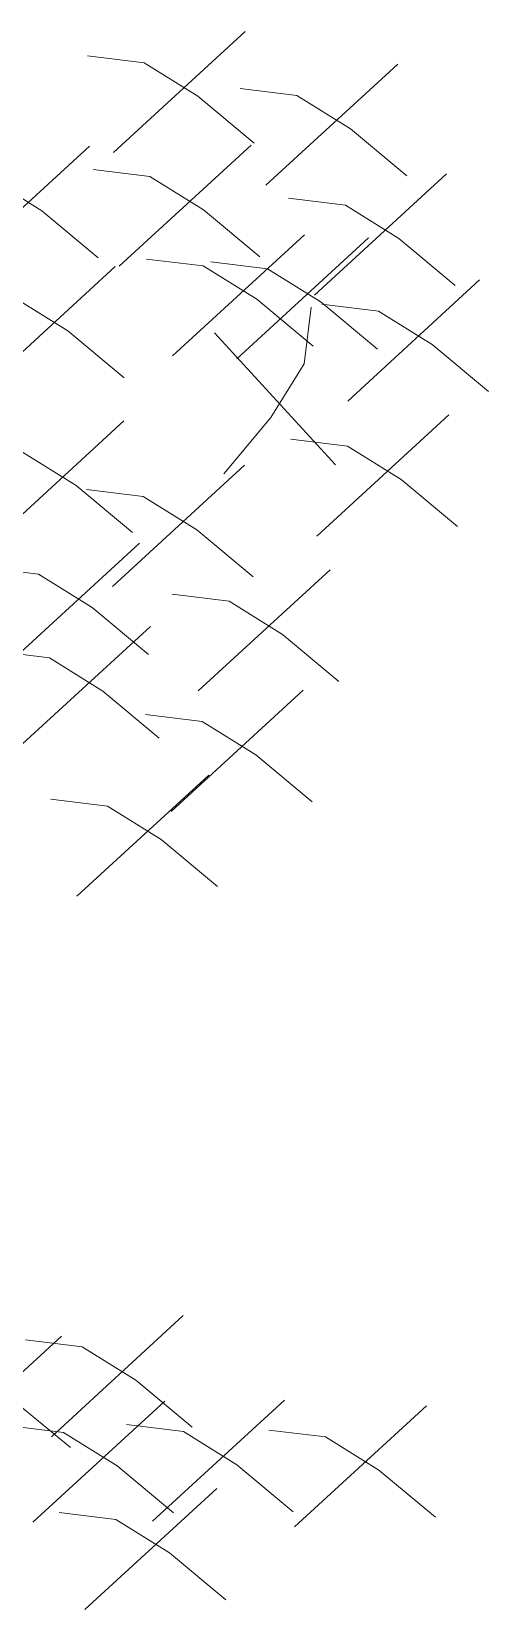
# Model space of a CAD drawing. Header units: millimetres. Extents: x 474016 to 477875, y 2288607 to 2292200.
# Drawn here: x 474412.327 to 474413.512, y 2288876.192 to 2288880.283 of the extents above; entities that cross this region are included whole.
import ezdxf

# ---------------------------------------------------------------- set-up
doc = ezdxf.new("R2010")
doc.units = ezdxf.units.MM
doc.header["$LTSCALE"] = 50
doc.layers.add('EXT', color=3, linetype='Continuous', lineweight=5)

# ---------------------------------------------------------------- blocks, each defined once
blk = doc.blocks.new('Plarbol-031')
for points in [[(-2.6369, 0.527875), (-2.41455, 0.374775)], [(-2.626725, 0.359525), (-2.5524, 0.441475), (-2.47935, 0.502475), (-2.396125, 0.5247)], [(-2.85795, 0.4472), (-2.635625, 0.2941)], [(-2.8478, 0.27885), (-2.773475, 0.3608), (-2.700425, 0.421775), (-2.6172, 0.444025)], [(-2.38025, 0.3894), (-2.1579, 0.2363)], [(-2.370075, 0.22105), (-2.29575, 0.303), (-2.2227, 0.363975), (-2.1395, 0.3862)], [(-2.62165, 0.357), (-2.3993, 0.2039)], [(-2.611475, 0.18865), (-2.53715, 0.2706), (-2.4641, 0.331575), (-2.380875, 0.353825)], [(-2.9075, 0.273125), (-2.685175, 0.12005)], [(-2.89735, 0.1048), (-2.823025, 0.18675), (-2.749975, 0.247725), (-2.66675, 0.26995)], [(-2.777925, 0.194375), (-2.555575, 0.0413)], [(-2.76775, 0.02605), (-2.693425, 0.107975), (-2.620375, 0.16895), (-2.53715, 0.1912)], [(-2.682625, 0.21215), (-2.4603, 0.05905)], [(-2.672475, 0.043825), (-2.59815, 0.12575), (-2.525075, 0.18675), (-2.441875, 0.208975)], [(-2.3936, 0.204525), (-2.17125, 0.05145)], [(-2.383425, 0.036225), (-2.3091, 0.118125), (-2.23605, 0.179125), (-2.152825, 0.20135)], [(-2.934825, 0.107975), (-2.712475, -0.0451)], [(-2.92465, -0.06035), (-2.850325, 0.0216), (-2.777275, 0.08255), (-2.69405, 0.1048)], [(-2.512375, -0.127675), (-2.594325, -0.05335), (-2.6553, 0.0197), (-2.67755, 0.1029)], [(-2.680725, -0.13785), (-2.527625, 0.084475)], [(-2.3739, -0.02795), (-2.15155, -0.18105)], [(-2.363725, -0.196275), (-2.2894, -0.11435), (-2.21635, -0.05335), (-2.133125, -0.031125)], [(-2.8605, -0.087025), (-2.63815, -0.240125)], [(-2.850325, -0.255375), (-2.776, -0.173425), (-2.70295, -0.112425), (-2.619725, -0.0902)], [(-2.544775, -0.119425), (-2.32245, -0.272525)], [(-2.534625, -0.287775), (-2.4603, -0.205825), (-2.387225, -0.144825), (-2.304025, -0.1226)], [(-2.372, -0.21345), (-2.14965, -0.366525)], [(-2.361825, -0.381775), (-2.2875, -0.299825), (-2.21445, -0.23885), (-2.131225, -0.216625)], [(-2.650875, -0.293475), (-2.428525, -0.446575)], [(-2.6407, -0.461825), (-2.566375, -0.379875), (-2.493325, -0.3189), (-2.4101, -0.29665)], [(-2.370725, -0.3405), (-2.148375, -0.493575)], [(-2.36055, -0.508825), (-2.286225, -0.426875), (-2.213175, -0.3659), (-2.12995, -0.343675)], [(-2.585425, -0.46755), (-2.3631, -0.620625)], [(-2.575275, -0.635875), (-2.50095, -0.553925), (-2.4279, -0.49295), (-2.344675, -0.470725)], [(-2.426625, -0.57425), (-2.204275, -0.72735)], [(-2.41645, -0.7426), (-2.342125, -0.66065), (-2.269075, -0.599675), (-2.18585, -0.577425)], [(-2.275425, -1.37595), (-2.0531, -1.52905)], [(-2.265275, -1.5443), (-2.19095, -1.46235), (-2.1179, -1.40135), (-2.034675, -1.379125)], [(-2.0893, -1.381025), (-1.866975, -1.534125)], [(-2.07915, -1.549375), (-2.004825, -1.467425), (-1.93175, -1.40645), (-1.84855, -1.3842)], [(-2.2297, -1.499825), (-2.00735, -1.652925)], [(-2.219525, -1.66815), (-2.1452, -1.586225), (-2.07215, -1.525225), (-1.988925, -1.503)], [(-2.408825, -1.523325), (-2.1865, -1.676425)], [(-2.398675, -1.691675), (-2.32435, -1.609725), (-2.2513, -1.548725), (-2.168075, -1.5265)], [(-2.619725, -1.56145), (-2.3974, -1.714525)], [(-2.609575, -1.729775), (-2.53525, -1.647825), (-2.4622, -1.58685), (-2.378975, -1.564625)], [(-2.2894, -1.64085), (-2.067075, -1.79395)], [(-2.27925, -1.809175), (-2.204925, -1.72725), (-2.131875, -1.66625), (-2.04865, -1.644025)]]:
    blk.add_lwpolyline(points)

msp = doc.modelspace()

# ---------------------------------------------------------------- block references
at = {"layer": 'EXT', "xscale": -1.719899999959329, "yscale": 1.719899999909103, "zscale": 1.719899999967311, "rotation": 7.985111321605486}
msp.add_blockref('Plarbol-031', (474408.5165, 2288878.754), dxfattribs=at)

doc.saveas('drawing.dxf')
